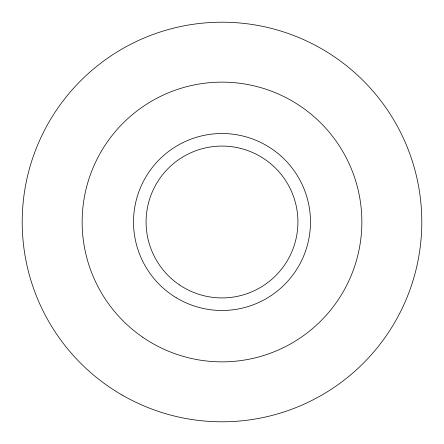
<?xml version="1.0" encoding="UTF-8"?>
<svg xmlns="http://www.w3.org/2000/svg" width="444" height="444" viewBox="0 0 444 444"><rect width="100%" height="100%" fill="white"/><g stroke="black" fill="none" stroke-linecap="round" stroke-linejoin="round"><path stroke-width="0.67" d="M122.1 395.032A199.8 199.8 0 0 0 421.8 222A199.8 199.8 0 0 0 122.1 48.968A199.8 199.8 0 0 0 122.1 395.032M179.509 284.92A75.924 75.924 0 0 0 297.735 227.339A75.924 75.924 0 0 0 188.756 153.741A75.924 75.924 0 0 0 179.509 284.92M142.735 337.229A139.86 139.86 0 0 0 361.422 233.033A139.86 139.86 0 0 0 161.844 95.738A139.86 139.86 0 0 0 142.735 337.229M176.179 297.691A88.484 88.484 0 0 0 310.461 223.837A88.484 88.484 0 0 0 179.359 144.472A88.484 88.484 0 0 0 176.179 297.691"/></g></svg>
